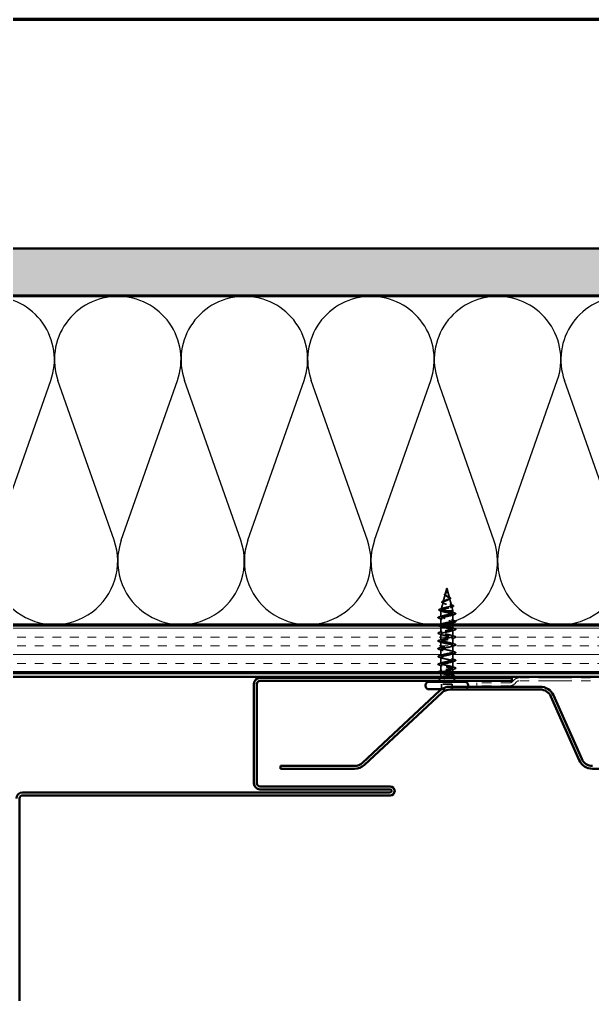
# Model space of a CAD drawing. Header units: inches. Extents: x 0.6 to 33.4, y 0.6 to 21.4.
# Drawn here: x 8.65 to 14.76, y 11 to 21.4 of the extents above; entities that cross this region are included whole.
import ezdxf

# ---------------------------------------------------------------- set-up
doc = ezdxf.new("R2010")
doc.units = ezdxf.units.IN
doc.header["$LTSCALE"] = 2
doc.header["$MEASUREMENT"] = 0
doc.linetypes.add('DASHED', pattern=[0.2067, 0.1654, -0.0413])
doc.linetypes.add('DOUBLE_DASH_CHAIN', pattern=[1.2403, 0.6614, -0.0827, 0.1654, -0.0827, 0.1654, -0.0827])
for name, color, linetype, lineweight in [('Border (ANSI)', 7, 'Continuous', 70), ('Hatch (ANSI)', 7, 'Continuous', 18), ('Hidden (ANSI)', 7, 'DASHED', 35), ('Sketch Geometry (ANSI)', 7, 'Continuous', 25), ('Visible (ANSI)', 7, 'Continuous', 50)]:
    doc.layers.add(name, color=color, linetype=linetype, lineweight=lineweight)

# ---------------------------------------------------------------- blocks, each defined once
blk = doc.blocks.new('Borders ATAS A Border')
at = {"layer": 'Border (ANSI)'}
blk.add_line((16.7, 10.7), (0.3, 10.7), dxfattribs=at)

msp = doc.modelspace()

# ---------------------------------------------------------------- hatches: boundary and pattern name
at = {"layer": 'Hatch (ANSI)', "true_color": 0x804000}
h = msp.add_hatch(dxfattribs=at)
h.set_pattern_fill('AR-SAND', color=36, scale=0.25, angle=45, style=0)
h.paths.add_polyline_path([(21.52672, 18.45713), (3.31694, 18.45713), (3.31694, 2.42486), (2.81694, 2.42486), (2.81694, 18.95713), (21.52672, 18.95713)])
h = msp.add_hatch(dxfattribs=at)
h.set_pattern_fill('INSUL', color=36, scale=0.75, style=0)
h.paths.add_polyline_path([(21.52672, 14.93713), (7.33694, 14.93713), (7.33694, 14.43713), (21.52672, 14.43713)])

# ---------------------------------------------------------------- linework, layer by layer
at = {"layer": 'Hidden (ANSI)', "ltscale": 0.062337}
msp.add_line((13.20644, 15.33513), (13.1895, 15.2718), dxfattribs=at)
at = {"layer": 'Hidden (ANSI)', "ltscale": 0.022741}
msp.add_line((13.20644, 15.33513), (13.21264, 15.31196), dxfattribs=at)
at = {"layer": 'Hidden (ANSI)', "ltscale": 0.077103}
msp.add_line((13.21318, 15.30995), (13.23412, 15.23163), dxfattribs=at)
at = {"layer": 'Hidden (ANSI)', "ltscale": 0.074634}
msp.add_line((13.18829, 15.26728), (13.16801, 15.19147), dxfattribs=at)
at = {"layer": 'Hidden (ANSI)', "ltscale": 0.072171}
msp.add_line((13.236, 15.22461), (13.25561, 15.1513), dxfattribs=at)
at = {"layer": 'Hidden (ANSI)', "ltscale": 0.004328}
msp.add_line((13.14264, 15.09662), (13.14144, 15.09213), dxfattribs=at)
at = {"layer": 'Hidden (ANSI)', "ltscale": 0.194373}
msp.add_line((13.27144, 15.09213), (13.14144, 15.09213), dxfattribs=at)
at = {"layer": 'Hidden (ANSI)', "ltscale": 0.060136}
msp.add_line((13.14144, 15.02888), (13.14144, 15.09213), dxfattribs=at)
at = {"layer": 'Hidden (ANSI)', "ltscale": 0.069707}
msp.add_line((13.16546, 15.18195), (13.14652, 15.11114), dxfattribs=at)
at = {"layer": 'Hidden (ANSI)', "ltscale": 0.028664}
for p, q in [((13.20644, 15.0836), (13.20644, 15.09113)), ((13.20644, 15.07413), (13.20644, 15.08166))]:
    msp.add_line(p, q, dxfattribs=at)
at = {"layer": 'Hidden (ANSI)', "ltscale": 0.002412}
for p, q in [((13.20644, 15.08166), (13.20644, 15.0836)), ((13.20644, 14.4611), (13.20644, 14.45916))]:
    msp.add_line(p, q, dxfattribs=at)
at = {"layer": 'Hidden (ANSI)', "ltscale": 0.046387}
msp.add_line((13.25882, 15.13929), (13.27144, 15.09213), dxfattribs=at)
at = {"layer": 'Hidden (ANSI)', "ltscale": 0.020614}
msp.add_line((13.27144, 15.07038), (13.27144, 15.09213), dxfattribs=at)
at = {"layer": 'Hidden (ANSI)', "ltscale": 0.062755}
for p, q in [((13.14144, 14.94588), (13.14144, 15.01188)), ((13.27144, 14.98738), (13.27144, 15.05338)), ((13.14144, 14.86288), (13.14144, 14.92888)), ((13.27144, 14.82138), (13.27144, 14.88738)), ((13.14144, 14.77988), (13.14144, 14.84588)), ((13.27144, 14.73838), (13.27144, 14.80438)), ((13.14144, 14.69688), (13.14144, 14.76288)), ((13.14144, 14.61388), (13.14144, 14.67988)), ((13.27144, 14.65538), (13.27144, 14.72138)), ((13.14144, 14.53088), (13.14144, 14.59688)), ((13.27144, 14.57238), (13.27144, 14.63838)), ((13.27144, 14.48938), (13.27144, 14.55538))]:
    msp.add_line(p, q, dxfattribs=at)
at = {"layer": 'Hidden (ANSI)', "ltscale": 0.022042}
msp.add_line((13.27144, 14.94713), (13.27144, 14.97038), dxfattribs=at)
at = {"layer": 'Hidden (ANSI)', "ltscale": 0.031089}
msp.add_line((13.27144, 14.90438), (13.27144, 14.93713), dxfattribs=at)
at = {"layer": 'Hidden (ANSI)', "ltscale": 0.063883}
msp.add_line((13.14144, 14.4467), (13.14144, 14.51388), dxfattribs=at)
at = {"layer": 'Hidden (ANSI)', "ltscale": 0.03347}
msp.add_line((13.27144, 14.43713), (13.27144, 14.47238), dxfattribs=at)
at = {"layer": 'Hidden (ANSI)', "ltscale": 0.032759}
for p, q in [((13.13337, 14.37713), (13.12047, 14.34513)), ((13.2795, 14.37713), (13.29241, 14.34513))]:
    msp.add_line(p, q, dxfattribs=at)
at = {"layer": 'Hidden (ANSI)', "ltscale": 0.010169}
msp.add_line((13.14144, 14.39713), (13.13741, 14.38713), dxfattribs=at)
at = {"layer": 'Hidden (ANSI)', "ltscale": 0.02847}
msp.add_line((13.14144, 14.39713), (13.14144, 14.42713), dxfattribs=at)
at = {"layer": 'Hidden (ANSI)', "ltscale": 0.16912}
msp.add_line((13.2661, 14.39713), (13.14144, 14.39713), dxfattribs=at)
at = {"layer": 'Hidden (ANSI)', "ltscale": 0.004297}
msp.add_line((13.26778, 14.39713), (13.2661, 14.39713), dxfattribs=at)
at = {"layer": 'Hidden (ANSI)', "ltscale": 0.023045}
msp.add_line((13.27144, 14.40283), (13.27144, 14.42713), dxfattribs=at)
at = {"layer": 'Hidden (ANSI)', "ltscale": 0.006265}
msp.add_line((13.27297, 14.39333), (13.27547, 14.38713), dxfattribs=at)
at = {"layer": 'Hidden (ANSI)', "ltscale": 0.339615}
msp.add_line((13.39694, 14.25513), (13.14983, 14.25513), dxfattribs=at)
at = {"layer": 'Hidden (ANSI)', "ltscale": 0.107515}
msp.add_line((13.26294, 14.31113), (13.14994, 14.31113), dxfattribs=at)
at = {"layer": 'Hidden (ANSI)', "ltscale": 0.053232}
for p, q in [((13.14994, 14.25513), (13.14994, 14.31113)), ((13.26294, 14.25513), (13.26294, 14.31113))]:
    msp.add_line(p, q, dxfattribs=at)
at = {"layer": 'Hidden (ANSI)', "ltscale": 0.046592}
msp.add_arc((13.39694, 14.29213), 0.037, 270, 345.921961, dxfattribs=at)
at = {"layer": 'Hidden (ANSI)', "ltscale": 0.089656}
msp.add_open_spline([(13.21393, 15.30567), (13.21414, 15.30286), (13.21371, 15.30024), (13.21153, 15.29501), (13.20985, 15.29256), (13.2057, 15.28768), (13.20332, 15.28536), (13.19846, 15.28073), (13.1961, 15.27851), (13.19198, 15.27406), (13.19032, 15.27192), (13.18817, 15.26761), (13.18774, 15.26552), (13.18831, 15.26133), (13.18934, 15.25928), (13.19264, 15.25532), (13.19481, 15.25345), (13.2001, 15.24967), (13.20319, 15.2478), (13.20644, 15.24595)], degree=3, knots=[0, 0, 0, 0, 0.025421183, 0.025421183, 0.050615974, 0.050615974, 0.075996106, 0.075996106, 0.101844516, 0.101844516, 0.128355733, 0.128355733, 0.155666877, 0.155666877, 0.183877438, 0.183877438, 0.210970708, 0.210970708, 0.239381172, 0.239381172, 0.239381172, 0.239381172], dxfattribs=at)
at = {"layer": 'Hidden (ANSI)', "ltscale": 0.083957}
msp.add_open_spline([(13.20644, 15.25172), (13.20326, 15.25354), (13.20025, 15.25538), (13.19512, 15.25914), (13.19305, 15.26101), (13.19015, 15.26482), (13.18934, 15.26672), (13.18905, 15.2706), (13.18953, 15.27253), (13.19164, 15.2765), (13.1932, 15.27847), (13.19698, 15.28254), (13.19912, 15.28457), (13.20348, 15.28877), (13.20561, 15.29087), (13.20934, 15.29525), (13.21086, 15.29743), (13.21251, 15.30109), (13.21293, 15.30244), (13.21341, 15.30519), (13.21346, 15.30655), (13.21335, 15.30795)], degree=3, knots=[0, 0, 0, 0, 0.028185473, 0.028185473, 0.055356157, 0.055356157, 0.081555777, 0.081555777, 0.106840155, 0.106840155, 0.13128192, 0.13128192, 0.154977596, 0.154977596, 0.17805851, 0.17805851, 0.200707728, 0.200707728, 0.213894931, 0.213894931, 0.226602035, 0.226602035, 0.226602035, 0.226602035], dxfattribs=at)
at = {"layer": 'Hidden (ANSI)', "ltscale": 0.004115}
msp.add_open_spline([(13.20101, 15.28662), (13.20181, 15.28724), (13.20254, 15.28787), (13.20319, 15.28851)], degree=3, dxfattribs=at)
at = {"layer": 'Hidden (ANSI)', "ltscale": 0.001758}
msp.add_open_spline([(13.20954, 15.29225), (13.20929, 15.29196), (13.20904, 15.29168), (13.20882, 15.29139)], degree=3, dxfattribs=at)
at = {"layer": 'Hidden (ANSI)', "ltscale": 0.018237}
msp.add_open_spline([(13.21496, 15.30689), (13.21527, 15.30495), (13.21519, 15.30301), (13.21426, 15.29933), (13.21343, 15.29753), (13.21152, 15.2946), (13.21058, 15.29341), (13.20954, 15.29225)], degree=3, knots=[0, 0, 0, 0, 0.0184305653, 0.0184305653, 0.0360711509, 0.0360711509, 0.0487351399, 0.0487351399, 0.0487351399, 0.0487351399], dxfattribs=at)
at = {"layer": 'Hidden (ANSI)', "ltscale": 0.014821}
msp.add_open_spline([(13.21155, 15.31533), (13.21095, 15.31697), (13.2104, 15.31826), (13.21011, 15.31891), (13.21005, 15.31902), (13.21, 15.31912), (13.20999, 15.31915), (13.20997, 15.31918), (13.20996, 15.31919), (13.20996, 15.31919), (13.20995, 15.31919), (13.20995, 15.3192), (13.20995, 15.3192), (13.20995, 15.3192), (13.20995, 15.3192), (13.20995, 15.31919), (13.20995, 15.31919), (13.20995, 15.31919), (13.20995, 15.31919), (13.20995, 15.31918), (13.20995, 15.31918), (13.20995, 15.31916), (13.20995, 15.31914), (13.20999, 15.319), (13.21006, 15.31879), (13.2102, 15.31839), (13.21035, 15.31799), (13.21074, 15.31694), (13.21097, 15.31635), (13.21207, 15.31347), (13.2129, 15.31122), (13.21343, 15.30894)], degree=3, knots=[0, 0, 0, 0, 0.01397013, 0.01397013, 0.01635801, 0.01635801, 0.017126363, 0.017126363, 0.017599783, 0.017599783, 0.017735976, 0.017735976, 0.017818094, 0.017818094, 0.017885842, 0.017885842, 0.017958913, 0.017958913, 0.018076284, 0.018076284, 0.018337029, 0.018337029, 0.01916095, 0.01916095, 0.024399217, 0.024399217, 0.044993161, 0.044993161, 0.072130977, 0.072130977, 0.177383901, 0.177383901, 0.177383901, 0.177383901], dxfattribs=at)
at = {"layer": 'Hidden (ANSI)', "ltscale": 0.013567}
msp.add_open_spline([(13.21003, 15.31906), (13.21102, 15.31709), (13.21205, 15.31515), (13.21373, 15.31144), (13.2144, 15.30964), (13.21485, 15.30756), (13.21491, 15.30723), (13.21496, 15.30689)], degree=3, knots=[0, 0, 0, 0, 0.016775095, 0.016775095, 0.0331690041, 0.0331690041, 0.0363209396, 0.0363209396, 0.0363209396, 0.0363209396], dxfattribs=at)
at = {"layer": 'Hidden (ANSI)', "ltscale": 0.007962}
msp.add_open_spline([(13.21335, 15.30795), (13.21328, 15.30895), (13.21311, 15.30996), (13.21255, 15.31242), (13.21209, 15.31385), (13.21155, 15.31533)], degree=3, knots=[0, 0, 0, 0, 0.0090464189, 0.0090464189, 0.0215743147, 0.0215743147, 0.0215743147, 0.0215743147], dxfattribs=at)
at = {"layer": 'Hidden (ANSI)', "ltscale": 0.003543}
msp.add_open_spline([(13.21343, 15.30894), (13.21355, 15.30841), (13.21365, 15.30789), (13.21382, 15.3068), (13.21389, 15.30623), (13.21393, 15.30567)], degree=3, knots=[0, 0, 0, 0, 0.00465779742, 0.00465779742, 0.00972162048, 0.00972162048, 0.00972162048, 0.00972162048], dxfattribs=at)
at = {"layer": 'Hidden (ANSI)', "ltscale": 0.504207}
msp.add_open_spline([(13.20644, 15.24595), (13.21, 15.24392), (13.21367, 15.24196), (13.22081, 15.23802), (13.22417, 15.23609), (13.22998, 15.23219), (13.23232, 15.23028), (13.23554, 15.22641), (13.23632, 15.22452), (13.2361, 15.22068), (13.23504, 15.2188), (13.23114, 15.21499), (13.2283, 15.21312), (13.22117, 15.20933), (13.21693, 15.20747), (13.20764, 15.2037), (13.20268, 15.20185), (13.19276, 15.1981), (13.18792, 15.19626), (13.1791, 15.19252), (13.17525, 15.19068), (13.16917, 15.18697), (13.16706, 15.18513), (13.16497, 15.18143), (13.16508, 15.1796), (13.16759, 15.17591), (13.17004, 15.17408), (13.17703, 15.1704), (13.18154, 15.16858), (13.19206, 15.16491), (13.198, 15.16309), (13.21049, 15.15943), (13.21692, 15.15762), (13.22938, 15.15396), (13.23525, 15.15215), (13.24559, 15.1485), (13.2499, 15.1467), (13.25627, 15.14305), (13.25821, 15.14125), (13.25936, 15.13761), (13.25848, 15.13581), (13.25393, 15.13218), (13.25024, 15.13038), (13.24046, 15.12675), (13.23442, 15.12496), (13.22075, 15.12133), (13.21324, 15.11954), (13.19772, 15.11592), (13.18988, 15.11413), (13.17496, 15.11052), (13.16806, 15.10873), (13.15618, 15.10511), (13.15137, 15.10333), (13.14502, 15.09995), (13.14324, 15.09839), (13.14216, 15.09525), (13.14293, 15.09369), (13.14496, 15.09213)], degree=3, knots=[0, 0, 0, 0, 0.03153077, 0.03153077, 0.0641805, 0.0641805, 0.0979786, 0.0979786, 0.13294907, 0.13294907, 0.16911177, 0.16911177, 0.20648327, 0.20648327, 0.24507753, 0.24507753, 0.28490644, 0.28490644, 0.32598016, 0.32598016, 0.36830746, 0.36830746, 0.41189593, 0.41189593, 0.4567522, 0.4567522, 0.50288206, 0.50288206, 0.55029062, 0.55029062, 0.59898237, 0.59898237, 0.6489613, 0.6489613, 0.70023095, 0.70023095, 0.75279447, 0.75279447, 0.80665469, 0.80665469, 0.86181413, 0.86181413, 0.91827504, 0.91827504, 0.97603946, 0.97603946, 1.03510922, 1.03510922, 1.09548596, 1.09548596, 1.15717118, 1.15717118, 1.22016621, 1.22016621, 1.27615211, 1.27615211, 1.33318434, 1.33318434, 1.33318434, 1.33318434], dxfattribs=at)
at = {"layer": 'Hidden (ANSI)', "ltscale": 0.544082}
msp.add_open_spline([(13.20098, 15.09213), (13.19253, 15.09381), (13.1844, 15.09548), (13.16987, 15.09887), (13.16358, 15.10054), (13.15371, 15.10393), (13.15016, 15.10561), (13.14628, 15.109), (13.14591, 15.11068), (13.14835, 15.11407), (13.15108, 15.11575), (13.15923, 15.11915), (13.1645, 15.12083), (13.17684, 15.12423), (13.18374, 15.12591), (13.19818, 15.12931), (13.20557, 15.131), (13.21979, 15.1344), (13.22649, 15.13609), (13.23829, 15.1395), (13.2433, 15.14118), (13.25095, 15.1446), (13.25357, 15.14629), (13.25609, 15.14971), (13.25602, 15.1514), (13.25326, 15.15482), (13.25065, 15.15652), (13.24331, 15.15994), (13.2387, 15.16164), (13.22816, 15.16508), (13.22238, 15.16678), (13.21048, 15.17022), (13.20451, 15.17192), (13.19321, 15.17537), (13.188, 15.17707), (13.17906, 15.18053), (13.1754, 15.18224), (13.17013, 15.1857), (13.16852, 15.18741), (13.16754, 15.19088), (13.16812, 15.1926), (13.17133, 15.19608), (13.17387, 15.19781), (13.18049, 15.2013), (13.18446, 15.20303), (13.19319, 15.20653), (13.19783, 15.20827), (13.20708, 15.21179), (13.21159, 15.21353), (13.21979, 15.21706), (13.22341, 15.21881), (13.22925, 15.22236), (13.23144, 15.22412), (13.2341, 15.22769), (13.23459, 15.22946), (13.23384, 15.23305), (13.23267, 15.23483), (13.22891, 15.23845), (13.22642, 15.24024), (13.22091, 15.24367), (13.21808, 15.24527), (13.21225, 15.24848), (13.2093, 15.25007), (13.20644, 15.25172)], degree=3, knots=[0, 0, 0, 0, 0.0662455, 0.0662455, 0.13122657, 0.13122657, 0.19494394, 0.19494394, 0.25739843, 0.25739843, 0.31859094, 0.31859094, 0.37852246, 0.37852246, 0.43719409, 0.43719409, 0.49460706, 0.49460706, 0.55076272, 0.55076272, 0.60566256, 0.60566256, 0.65930824, 0.65930824, 0.71170162, 0.71170162, 0.76284473, 0.76284473, 0.81273987, 0.81273987, 0.86138959, 0.86138959, 0.90879673, 0.90879673, 0.95496449, 0.95496449, 0.99989646, 0.99989646, 1.04359669, 1.04359669, 1.08606975, 1.08606975, 1.12732083, 1.12732083, 1.16735583, 1.16735583, 1.2061815, 1.2061815, 1.24380561, 1.24380561, 1.2802371, 1.2802371, 1.3154864, 1.3154864, 1.34956567, 1.34956567, 1.38248924, 1.38248924, 1.41427414, 1.41427414, 1.44125434, 1.44125434, 1.46715819, 1.46715819, 1.46715819, 1.46715819], dxfattribs=at)
at = {"layer": 'Hidden (ANSI)', "ltscale": 0.081692}
msp.add_open_spline([(13.16451, 15.17526), (13.16032, 15.17676), (13.15695, 15.1783), (13.15237, 15.18151), (13.15096, 15.18334), (13.1511, 15.18709), (13.15228, 15.18871), (13.15611, 15.19166), (13.15883, 15.1931), (13.16427, 15.1954), (13.16653, 15.19626), (13.169, 15.19712)], degree=3, knots=[0, 0, 0, 0, 0.051358429, 0.051358429, 0.102235483, 0.102235483, 0.147124215, 0.147124215, 0.191290171, 0.191290171, 0.217251355, 0.217251355, 0.217251355, 0.217251355], dxfattribs=at)
at = {"layer": 'Hidden (ANSI)', "ltscale": 0.017258}
msp.add_open_spline([(13.169, 15.19712), (13.17454, 15.19905), (13.17997, 15.20107), (13.18503, 15.20322)], degree=3, dxfattribs=at)
at = {"layer": 'Hidden (ANSI)', "ltscale": 0.060472}
msp.add_open_spline([(13.19384, 15.25379), (13.19106, 15.25539), (13.18862, 15.25706), (13.18496, 15.26047), (13.18363, 15.26227), (13.18244, 15.26587), (13.18247, 15.26768), (13.18363, 15.27103), (13.18466, 15.27263), (13.18752, 15.27592), (13.18943, 15.27765), (13.19364, 15.28106), (13.19597, 15.2828), (13.19922, 15.28525), (13.20012, 15.28593), (13.20101, 15.28662)], degree=3, knots=[0, 0, 0, 0, 0.02871406, 0.02871406, 0.056612094, 0.056612094, 0.082355033, 0.082355033, 0.105556044, 0.105556044, 0.129550699, 0.129550699, 0.152243908, 0.152243908, 0.160831111, 0.160831111, 0.160831111, 0.160831111], dxfattribs=at)
at = {"layer": 'Hidden (ANSI)', "ltscale": 0.006235}
msp.add_open_spline([(13.19811, 15.2511), (13.1968, 15.25201), (13.19536, 15.25291), (13.19384, 15.25379)], degree=3, dxfattribs=at)
at = {"layer": 'Hidden (ANSI)', "ltscale": 0.010901}
msp.add_open_spline([(13.21745, 15.24561), (13.22015, 15.2441), (13.22316, 15.24265), (13.22631, 15.24128)], degree=3, dxfattribs=at)
at = {"layer": 'Hidden (ANSI)', "ltscale": 0.010974}
msp.add_open_spline([(13.23266, 15.21479), (13.22943, 15.21342), (13.22631, 15.212), (13.2234, 15.21053)], degree=3, dxfattribs=at)
at = {"layer": 'Hidden (ANSI)', "ltscale": 0.073601}
msp.add_open_spline([(13.22631, 15.24128), (13.22978, 15.23976), (13.23298, 15.23826), (13.23839, 15.23533), (13.24067, 15.23387), (13.24416, 15.23087), (13.24537, 15.22929), (13.24627, 15.22594), (13.24586, 15.22417), (13.24374, 15.22119), (13.24217, 15.21986), (13.23812, 15.21729), (13.23557, 15.21603), (13.23266, 15.21479)], degree=3, knots=[0, 0, 0, 0, 0.031750023, 0.031750023, 0.063752912, 0.063752912, 0.097885312, 0.097885312, 0.132423292, 0.132423292, 0.163891485, 0.163891485, 0.195824753, 0.195824753, 0.195824753, 0.195824753], dxfattribs=at)
at = {"layer": 'Hidden (ANSI)', "ltscale": 0.089652}
msp.add_open_spline([(13.1311, 15.09496), (13.12622, 15.09645), (13.12275, 15.09793), (13.11988, 15.10049), (13.11926, 15.10151), (13.11926, 15.10442), (13.12075, 15.10585), (13.12541, 15.10846), (13.1288, 15.10974), (13.13314, 15.11101)], degree=3, knots=[0, 0, 0, 0, 0.076517848, 0.076517848, 0.114708734, 0.114708734, 0.176613314, 0.176613314, 0.238582221, 0.238582221, 0.238582221, 0.238582221], dxfattribs=at)
at = {"layer": 'Hidden (ANSI)', "ltscale": 0.02659}
msp.add_open_spline([(13.15733, 15.08656), (13.14875, 15.08949), (13.13995, 15.09227), (13.1311, 15.09496)], degree=3, dxfattribs=at)
at = {"layer": 'Hidden (ANSI)', "ltscale": 0.028509}
msp.add_open_spline([(13.13314, 15.11101), (13.1427, 15.11382), (13.15222, 15.11672), (13.16151, 15.11979)], degree=3, dxfattribs=at)
at = {"layer": 'Hidden (ANSI)', "ltscale": 1.076982}
msp.add_open_spline([(13.20644, 14.46863), (13.2332, 14.47407), (13.259, 14.47951), (13.26781, 14.48495), (13.27663, 14.49039), (13.26782, 14.49583), (13.24686, 14.50127), (13.22589, 14.50671), (13.19429, 14.51215), (13.17168, 14.51759), (13.14906, 14.52302), (13.13706, 14.52846), (13.14313, 14.5339), (13.1492, 14.53934), (13.1729, 14.54478), (13.19951, 14.55022), (13.22612, 14.55566), (13.25373, 14.5611), (13.26518, 14.56654), (13.27664, 14.57198), (13.27112, 14.57742), (13.25205, 14.58286), (13.23298, 14.5883), (13.20174, 14.59374), (13.17773, 14.59917), (13.15372, 14.60461), (13.13867, 14.61005), (13.14192, 14.61549), (13.14518, 14.62093), (13.1665, 14.62637), (13.19266, 14.63181), (13.21882, 14.63725), (13.24791, 14.64269), (13.26188, 14.64813), (13.27585, 14.65357), (13.27369, 14.65901), (13.25673, 14.66445), (13.23977, 14.66989), (13.20925, 14.67532), (13.18411, 14.68076), (13.15898, 14.6862), (13.14104, 14.69164), (13.14145, 14.69708), (13.14185, 14.70252), (13.16056, 14.70796), (13.18597, 14.7134), (13.21137, 14.71884), (13.24163, 14.72428), (13.25795, 14.72972), (13.27427, 14.73516), (13.27548, 14.7406), (13.26083, 14.74604), (13.24618, 14.75147), (13.21672, 14.75691), (13.19075, 14.76235), (13.16477, 14.76779), (13.14416, 14.77323), (13.14171, 14.77867), (13.13926, 14.78411), (13.15515, 14.78955), (13.17951, 14.79499), (13.20387, 14.80043), (13.23494, 14.80587), (13.25343, 14.81131), (13.27192, 14.81675), (13.2765, 14.82218), (13.26431, 14.82762), (13.25213, 14.83306), (13.22407, 14.8385), (13.19756, 14.84394), (13.17105, 14.84938), (13.14799, 14.85482), (13.14271, 14.86026), (13.13744, 14.8657), (13.15032, 14.87114), (13.17335, 14.87658), (13.19639, 14.88202), (13.22793, 14.88746), (13.24838, 14.8929), (13.26882, 14.89833), (13.27671, 14.90377), (13.26714, 14.90921), (13.25757, 14.91465), (13.23123, 14.92009), (13.20447, 14.92553), (13.17772, 14.93097), (13.15249, 14.93641), (13.14444, 14.94185), (13.1364, 14.94729), (13.14612, 14.95273), (13.16758, 14.95817), (13.18903, 14.96361), (13.22067, 14.96905), (13.24284, 14.97448), (13.26502, 14.97992), (13.27612, 14.98536), (13.26927, 14.9908), (13.26242, 14.99624), (13.2381, 15.00168), (13.21141, 15.00712), (13.18472, 15.01256), (13.1576, 15.018), (13.14688, 15.02344), (13.13616, 15.02888), (13.14262, 15.03432), (13.16225, 15.03976), (13.18187, 15.0452), (13.21325, 15.05063), (13.2369, 15.05607), (13.26054, 15.06151), (13.27474, 15.06695), (13.27069, 15.07239), (13.26663, 15.07783), (13.24461, 15.08327), (13.21829, 15.08871), (13.21438, 15.08952), (13.21041, 15.09032), (13.20644, 15.09113)], degree=3, knots=[0, 0, 0, 0, 1.23527695, 1.23527695, 1.23527695, 2.47055389, 2.47055389, 2.47055389, 3.70583084, 3.70583084, 3.70583084, 4.94110778, 4.94110778, 4.94110778, 6.17638473, 6.17638473, 6.17638473, 7.41166167, 7.41166167, 7.41166167, 8.64693862, 8.64693862, 8.64693862, 9.88221556, 9.88221556, 9.88221556, 11.11749251, 11.11749251, 11.11749251, 12.35276945, 12.35276945, 12.35276945, 13.5880464, 13.5880464, 13.5880464, 14.82332334, 14.82332334, 14.82332334, 16.05860029, 16.05860029, 16.05860029, 17.29387723, 17.29387723, 17.29387723, 18.52915418, 18.52915418, 18.52915418, 19.76443112, 19.76443112, 19.76443112, 20.99970807, 20.99970807, 20.99970807, 22.23498501, 22.23498501, 22.23498501, 23.47026196, 23.47026196, 23.47026196, 24.7055389, 24.7055389, 24.7055389, 25.94081585, 25.94081585, 25.94081585, 27.17609279, 27.17609279, 27.17609279, 28.41136974, 28.41136974, 28.41136974, 29.64664668, 29.64664668, 29.64664668, 30.88192363, 30.88192363, 30.88192363, 32.11720057, 32.11720057, 32.11720057, 33.35247752, 33.35247752, 33.35247752, 34.58775446, 34.58775446, 34.58775446, 35.82303141, 35.82303141, 35.82303141, 37.05830835, 37.05830835, 37.05830835, 38.2935853, 38.2935853, 38.2935853, 39.52886224, 39.52886224, 39.52886224, 40.76413919, 40.76413919, 40.76413919, 41.99941613, 41.99941613, 41.99941613, 43.23469308, 43.23469308, 43.23469308, 44.46997002, 44.46997002, 44.46997002, 45.70524697, 45.70524697, 45.70524697, 46.94052391, 46.94052391, 46.94052391, 47.1238898, 47.1238898, 47.1238898, 47.1238898], dxfattribs=at)
at = {"layer": 'Hidden (ANSI)', "ltscale": 0.078553}
msp.add_open_spline([(13.14496, 15.09213), (13.14778, 15.09019), (13.15221, 15.08828), (13.16377, 15.0844), (13.17079, 15.08249), (13.18297, 15.07948), (13.18751, 15.07841), (13.19687, 15.07627), (13.20164, 15.0752), (13.20644, 15.07413)], degree=3, knots=[0, 0, 0, 0, 0.067722363, 0.067722363, 0.135444727, 0.135444727, 0.172870871, 0.172870871, 0.210297016, 0.210297016, 0.210297016, 0.210297016], dxfattribs=at)
at = {"layer": 'Hidden (ANSI)', "ltscale": 0.01577}
msp.add_open_spline([(13.1791, 15.16966), (13.17443, 15.17161), (13.16952, 15.17347), (13.16451, 15.17526)], degree=3, dxfattribs=at)
at = {"layer": 'Hidden (ANSI)', "ltscale": 0.005187}
msp.add_open_spline([(13.20644, 15.09113), (13.20462, 15.09147), (13.2028, 15.0918), (13.20098, 15.09213)], degree=3, dxfattribs=at)
at = {"layer": 'Hidden (ANSI)', "ltscale": 0.023076}
msp.add_open_spline([(13.23941, 15.16131), (13.24669, 15.15867), (13.25427, 15.15619), (13.26191, 15.1538)], degree=3, dxfattribs=at)
at = {"layer": 'Hidden (ANSI)', "ltscale": 0.020481}
msp.add_open_spline([(13.26494, 15.13529), (13.25822, 15.13311), (13.25157, 15.13085), (13.24514, 15.12849)], degree=3, dxfattribs=at)
at = {"layer": 'Hidden (ANSI)', "ltscale": 0.086584}
msp.add_open_spline([(13.26191, 15.1538), (13.26664, 15.15232), (13.27044, 15.15085), (13.27576, 15.14786), (13.27747, 15.14629), (13.27792, 15.14247), (13.27656, 15.14077), (13.27217, 15.13793), (13.26899, 15.1366), (13.26494, 15.13529)], degree=3, knots=[0, 0, 0, 0, 0.058159342, 0.058159342, 0.11692964, 0.11692964, 0.174083801, 0.174083801, 0.23024531, 0.23024531, 0.23024531, 0.23024531], dxfattribs=at)
at = {"layer": 'Hidden (ANSI)', "ltscale": 0.090851}
for points in [[(13.12366, 15.01283), (13.11859, 15.01431), (13.11503, 15.01577), (13.11208, 15.01829), (13.11142, 15.0193), (13.11147, 15.02226), (13.11309, 15.02365), (13.11757, 15.02595), (13.12028, 15.02695), (13.12366, 15.02793)], [(13.28922, 15.06943), (13.29429, 15.06795), (13.29785, 15.06649), (13.3008, 15.06397), (13.30145, 15.06296), (13.30141, 15.06), (13.29979, 15.05861), (13.29531, 15.05631), (13.29259, 15.05532), (13.28922, 15.05433)], [(13.28922, 14.98643), (13.29429, 14.98495), (13.29785, 14.98349), (13.3008, 14.98097), (13.30145, 14.97996), (13.30141, 14.977), (13.29979, 14.97561), (13.29531, 14.97331), (13.29259, 14.97232), (13.28922, 14.97133)], [(13.28922, 14.90343), (13.29429, 14.90195), (13.29785, 14.90049), (13.3008, 14.89797), (13.30145, 14.89696), (13.30141, 14.894), (13.29979, 14.89261), (13.29531, 14.89031), (13.29259, 14.88932), (13.28922, 14.88833)], [(13.12366, 14.84683), (13.11859, 14.84831), (13.11503, 14.84977), (13.11208, 14.85229), (13.11142, 14.8533), (13.11147, 14.85626), (13.11309, 14.85765), (13.11757, 14.85995), (13.12028, 14.86095), (13.12366, 14.86193)], [(13.12366, 14.76383), (13.11859, 14.76531), (13.11503, 14.76677), (13.11208, 14.76929), (13.11142, 14.7703), (13.11147, 14.77326), (13.11309, 14.77465), (13.11757, 14.77695), (13.12028, 14.77795), (13.12366, 14.77893)], [(13.28922, 14.82043), (13.29429, 14.81895), (13.29785, 14.81749), (13.3008, 14.81497), (13.30145, 14.81396), (13.30141, 14.811), (13.29979, 14.80961), (13.29531, 14.80731), (13.29259, 14.80632), (13.28922, 14.80533)], [(13.12366, 14.68083), (13.11859, 14.68231), (13.11503, 14.68377), (13.11208, 14.68629), (13.11142, 14.6873), (13.11147, 14.69026), (13.11309, 14.69165), (13.11757, 14.69395), (13.12028, 14.69495), (13.12366, 14.69593)], [(13.28922, 14.73743), (13.29429, 14.73595), (13.29785, 14.73449), (13.3008, 14.73197), (13.30145, 14.73096), (13.30141, 14.728), (13.29979, 14.72661), (13.29531, 14.72431), (13.29259, 14.72332), (13.28922, 14.72233)], [(13.12366, 14.59783), (13.11859, 14.59931), (13.11503, 14.60077), (13.11208, 14.60329), (13.11142, 14.6043), (13.11147, 14.60726), (13.11309, 14.60865), (13.11757, 14.61095), (13.12028, 14.61195), (13.12366, 14.61293)], [(13.28922, 14.65443), (13.29429, 14.65295), (13.29785, 14.65149), (13.3008, 14.64897), (13.30145, 14.64796), (13.30141, 14.645), (13.29979, 14.64361), (13.29531, 14.64131), (13.29259, 14.64032), (13.28922, 14.63933)], [(13.28922, 14.57143), (13.29429, 14.56995), (13.29785, 14.56849), (13.3008, 14.56597), (13.30145, 14.56496), (13.30141, 14.562), (13.29979, 14.56061), (13.29531, 14.55831), (13.29259, 14.55732), (13.28922, 14.55633)], [(13.12366, 14.51483), (13.11859, 14.51631), (13.11503, 14.51777), (13.11208, 14.52029), (13.11142, 14.5213), (13.11147, 14.52426), (13.11309, 14.52565), (13.11757, 14.52795), (13.12028, 14.52895), (13.12366, 14.52993)], [(13.28922, 14.48843), (13.29429, 14.48695), (13.29785, 14.48549), (13.3008, 14.48297), (13.30145, 14.48196), (13.30141, 14.479), (13.29979, 14.47761), (13.29531, 14.47531), (13.29259, 14.47432), (13.28922, 14.47333)]]:
    msp.add_open_spline(points, degree=3, knots=[0, 0, 0, 0, 0.080682059, 0.080682059, 0.121378038, 0.121378038, 0.188114428, 0.188114428, 0.241849708, 0.241849708, 0.241849708, 0.241849708], dxfattribs=at)
at = {"layer": 'Hidden (ANSI)', "ltscale": 0.031888}
for points in [[(13.12366, 15.02793), (13.13435, 15.03107), (13.14501, 15.03429), (13.15542, 15.03771)], [(13.15542, 15.00306), (13.14501, 15.00647), (13.13435, 15.0097), (13.12366, 15.01283)], [(13.25746, 15.07921), (13.26787, 15.07579), (13.27853, 15.07257), (13.28922, 15.06943)], [(13.28922, 15.05433), (13.27853, 15.0512), (13.26787, 15.04797), (13.25746, 15.04456)], [(13.25746, 14.99621), (13.26787, 14.99279), (13.27853, 14.98957), (13.28922, 14.98643)], [(13.15542, 14.92006), (13.14501, 14.92347), (13.13435, 14.9267), (13.12366, 14.92983)], [(13.28922, 14.97133), (13.27853, 14.9682), (13.26787, 14.96497), (13.25746, 14.96156)], [(13.25746, 14.91321), (13.26787, 14.90979), (13.27853, 14.90657), (13.28922, 14.90343)], [(13.28922, 14.88833), (13.27853, 14.8852), (13.26787, 14.88197), (13.25746, 14.87856)], [(13.12366, 14.86193), (13.13435, 14.86507), (13.14501, 14.86829), (13.15542, 14.87171)], [(13.15542, 14.83706), (13.14501, 14.84047), (13.13435, 14.8437), (13.12366, 14.84683)], [(13.12366, 14.77893), (13.13435, 14.78207), (13.14501, 14.78529), (13.15542, 14.78871)], [(13.25746, 14.83021), (13.26787, 14.82679), (13.27853, 14.82357), (13.28922, 14.82043)], [(13.28922, 14.80533), (13.27853, 14.8022), (13.26787, 14.79897), (13.25746, 14.79556)], [(13.15542, 14.75406), (13.14501, 14.75747), (13.13435, 14.7607), (13.12366, 14.76383)], [(13.12366, 14.69593), (13.13435, 14.69907), (13.14501, 14.70229), (13.15542, 14.70571)], [(13.15542, 14.67106), (13.14501, 14.67447), (13.13435, 14.6777), (13.12366, 14.68083)], [(13.25746, 14.74721), (13.26787, 14.74379), (13.27853, 14.74057), (13.28922, 14.73743)], [(13.28922, 14.72233), (13.27853, 14.7192), (13.26787, 14.71597), (13.25746, 14.71256)], [(13.25746, 14.66421), (13.26787, 14.66079), (13.27853, 14.65757), (13.28922, 14.65443)], [(13.12366, 14.61293), (13.13435, 14.61607), (13.14501, 14.61929), (13.15542, 14.62271)], [(13.15542, 14.58806), (13.14501, 14.59147), (13.13435, 14.5947), (13.12366, 14.59783)], [(13.28922, 14.63933), (13.27853, 14.6362), (13.26787, 14.63297), (13.25746, 14.62956)], [(13.25746, 14.58121), (13.26787, 14.57779), (13.27853, 14.57457), (13.28922, 14.57143)], [(13.12366, 14.52993), (13.13435, 14.53307), (13.14501, 14.53629), (13.15542, 14.53971)], [(13.15542, 14.50506), (13.14501, 14.50847), (13.13435, 14.5117), (13.12366, 14.51483)], [(13.28922, 14.55633), (13.27853, 14.5532), (13.26787, 14.54997), (13.25746, 14.54656)], [(13.25746, 14.49821), (13.26787, 14.49479), (13.27853, 14.49157), (13.28922, 14.48843)], [(13.28922, 14.47333), (13.27853, 14.4702), (13.26787, 14.46697), (13.25746, 14.46356)]]:
    msp.add_open_spline(points, degree=3, dxfattribs=at)
at = {"layer": 'Hidden (ANSI)', "ltscale": 0.605436}
msp.add_open_spline([(13.20644, 15.07413), (13.2332, 15.06869), (13.259, 15.06325), (13.26781, 15.05781), (13.27663, 15.05237), (13.26782, 15.04694), (13.24686, 15.0415), (13.22589, 15.03606), (13.19429, 15.03062), (13.17168, 15.02518), (13.14906, 15.01974), (13.13706, 15.0143), (13.14313, 15.00886), (13.1492, 15.00342), (13.1729, 14.99798), (13.19951, 14.99254), (13.22612, 14.9871), (13.25373, 14.98166), (13.26518, 14.97622), (13.27664, 14.97079), (13.27112, 14.96535), (13.25205, 14.95991), (13.23712, 14.95565), (13.21473, 14.95139), (13.19419, 14.94713)], degree=3, knots=[-47.1238898, -47.1238898, -47.1238898, -47.1238898, -45.88861286, -45.88861286, -45.88861286, -44.65333591, -44.65333591, -44.65333591, -43.41805897, -43.41805897, -43.41805897, -42.18278202, -42.18278202, -42.18278202, -40.94750508, -40.94750508, -40.94750508, -39.71222813, -39.71222813, -39.71222813, -38.47695119, -38.47695119, -38.47695119, -37.50985927, -37.50985927, -37.50985927, -37.50985927], dxfattribs=at)
at = {"layer": 'Hidden (ANSI)', "ltscale": 0.044226}
msp.add_open_spline([(13.12366, 14.92983), (13.11859, 14.93131), (13.11503, 14.93277), (13.11216, 14.93522), (13.11154, 14.93613), (13.11145, 14.93713)], degree=3, knots=[0, 0, 0, 0, 0.080682059, 0.080682059, 0.117830647, 0.117830647, 0.117830647, 0.117830647], dxfattribs=at)
at = {"layer": 'Hidden (ANSI)', "ltscale": 0.024467}
msp.add_open_spline([(13.13109, 14.94713), (13.13928, 14.94957), (13.14742, 14.95209), (13.15542, 14.95471)], degree=3, dxfattribs=at)
at = {"layer": 'Hidden (ANSI)', "ltscale": 1.175953}
msp.add_open_spline([(13.15401, 14.93713), (13.14467, 14.93385), (13.13995, 14.93056), (13.14192, 14.92727), (13.14518, 14.92183), (13.1665, 14.91639), (13.19266, 14.91095), (13.21882, 14.90551), (13.24791, 14.90007), (13.26188, 14.89464), (13.27585, 14.8892), (13.27369, 14.88376), (13.25673, 14.87832), (13.23977, 14.87288), (13.20925, 14.86744), (13.18411, 14.862), (13.15898, 14.85656), (13.14104, 14.85112), (13.14145, 14.84568), (13.14185, 14.84024), (13.16056, 14.8348), (13.18597, 14.82936), (13.21137, 14.82393), (13.24163, 14.81849), (13.25795, 14.81305), (13.27427, 14.80761), (13.27548, 14.80217), (13.26083, 14.79673), (13.24618, 14.79129), (13.21672, 14.78585), (13.19075, 14.78041), (13.16477, 14.77497), (13.14416, 14.76953), (13.14171, 14.76409), (13.13926, 14.75865), (13.15515, 14.75321), (13.17951, 14.74778), (13.20387, 14.74234), (13.23494, 14.7369), (13.25343, 14.73146), (13.27192, 14.72602), (13.2765, 14.72058), (13.26431, 14.71514), (13.25213, 14.7097), (13.22407, 14.70426), (13.19756, 14.69882), (13.17105, 14.69338), (13.14799, 14.68794), (13.14271, 14.6825), (13.13744, 14.67706), (13.15032, 14.67163), (13.17335, 14.66619), (13.19639, 14.66075), (13.22793, 14.65531), (13.24838, 14.64987), (13.26882, 14.64443), (13.27671, 14.63899), (13.26714, 14.63355), (13.25757, 14.62811), (13.23123, 14.62267), (13.20447, 14.61723), (13.17772, 14.61179), (13.15249, 14.60635), (13.14444, 14.60091), (13.1364, 14.59548), (13.14612, 14.59004), (13.16758, 14.5846), (13.18903, 14.57916), (13.22067, 14.57372), (13.24284, 14.56828), (13.26502, 14.56284), (13.27612, 14.5574), (13.26927, 14.55196), (13.26242, 14.54652), (13.2381, 14.54108), (13.21141, 14.53564), (13.18472, 14.5302), (13.1576, 14.52476), (13.14688, 14.51933), (13.13616, 14.51389), (13.14262, 14.50845), (13.16225, 14.50301), (13.18187, 14.49757), (13.21325, 14.49213), (13.2369, 14.48669), (13.26054, 14.48125), (13.27474, 14.47581), (13.27069, 14.47037), (13.26663, 14.46493), (13.24461, 14.45949), (13.21829, 14.45405), (13.21438, 14.45325), (13.21041, 14.45244), (13.20644, 14.45163)], degree=3, knots=[-36.752849, -36.752849, -36.752849, -36.752849, -36.0063973, -36.0063973, -36.0063973, -34.77112035, -34.77112035, -34.77112035, -33.53584341, -33.53584341, -33.53584341, -32.30056646, -32.30056646, -32.30056646, -31.06528952, -31.06528952, -31.06528952, -29.83001257, -29.83001257, -29.83001257, -28.59473563, -28.59473563, -28.59473563, -27.35945868, -27.35945868, -27.35945868, -26.12418174, -26.12418174, -26.12418174, -24.88890479, -24.88890479, -24.88890479, -23.65362785, -23.65362785, -23.65362785, -22.4183509, -22.4183509, -22.4183509, -21.18307396, -21.18307396, -21.18307396, -19.94779701, -19.94779701, -19.94779701, -18.71252007, -18.71252007, -18.71252007, -17.47724312, -17.47724312, -17.47724312, -16.24196618, -16.24196618, -16.24196618, -15.00668923, -15.00668923, -15.00668923, -13.77141229, -13.77141229, -13.77141229, -12.53613534, -12.53613534, -12.53613534, -11.3008584, -11.3008584, -11.3008584, -10.06558145, -10.06558145, -10.06558145, -8.83030451, -8.83030451, -8.83030451, -7.59502756, -7.59502756, -7.59502756, -6.35975062, -6.35975062, -6.35975062, -5.12447367, -5.12447367, -5.12447367, -3.88919673, -3.88919673, -3.88919673, -2.65391978, -2.65391978, -2.65391978, -1.41864284, -1.41864284, -1.41864284, -0.18336589, -0.18336589, -0.18336589, 0, 0, 0, 0], dxfattribs=at)
at = {"layer": 'Hidden (ANSI)', "ltscale": 0.028762}
msp.add_open_spline([(13.12803, 14.44744), (13.13763, 14.45031), (13.1472, 14.45328), (13.15653, 14.45641)], degree=3, dxfattribs=at)
at = {"layer": 'Hidden (ANSI)', "ltscale": 0.324094}
msp.add_open_spline([(13.2661, 14.39713), (13.26954, 14.39899), (13.27135, 14.40083), (13.27152, 14.40455), (13.26987, 14.4064), (13.26331, 14.41012), (13.25846, 14.41196), (13.2462, 14.41568), (13.2389, 14.41752), (13.22286, 14.42124), (13.21427, 14.42308), (13.19695, 14.4268), (13.1884, 14.42864), (13.17253, 14.43236), (13.16536, 14.4342), (13.15341, 14.43793), (13.14875, 14.43977), (13.1426, 14.44349), (13.14117, 14.44533), (13.14178, 14.44905), (13.14381, 14.45089), (13.15109, 14.45461), (13.15626, 14.45645), (13.16859, 14.46004), (13.17548, 14.46175), (13.19045, 14.4652), (13.19841, 14.46691), (13.20644, 14.46863)], degree=3, knots=[0, 0, 0, 0, 0.067481729, 0.067481729, 0.134963458, 0.134963458, 0.202445186, 0.202445186, 0.269926915, 0.269926915, 0.337408644, 0.337408644, 0.404890373, 0.404890373, 0.472372102, 0.472372102, 0.539853831, 0.539853831, 0.607335559, 0.607335559, 0.674817288, 0.674817288, 0.742299017, 0.742299017, 0.804871598, 0.804871598, 0.867444179, 0.867444179, 0.867444179, 0.867444179], dxfattribs=at)
at = {"layer": 'Hidden (ANSI)', "ltscale": 0.057152}
msp.add_open_spline([(13.11728, 14.43713), (13.11669, 14.43771), (13.11628, 14.43834), (13.11557, 14.44102), (13.11717, 14.44281), (13.12177, 14.44534), (13.12454, 14.44639), (13.12803, 14.44744)], degree=3, knots=[0.087818621, 0.087818621, 0.087818621, 0.087818621, 0.11358326, 0.11358326, 0.18511439, 0.18511439, 0.240025201, 0.240025201, 0.240025201, 0.240025201], dxfattribs=at)
at = {"layer": 'Hidden (ANSI)', "ltscale": 0.176677}
msp.add_open_spline([(13.14144, 14.43207), (13.14144, 14.432), (13.14144, 14.43194), (13.14158, 14.43023), (13.14342, 14.42859), (13.15032, 14.42529), (13.15531, 14.42365), (13.16777, 14.42035), (13.17512, 14.41871), (13.19122, 14.41541), (13.1998, 14.41377), (13.21703, 14.41047), (13.22551, 14.40883), (13.2412, 14.40553), (13.24826, 14.4039), (13.25714, 14.40139), (13.25982, 14.40054), (13.26441, 14.39884), (13.26631, 14.39798), (13.26778, 14.39713)], degree=3, knots=[0.264926372, 0.264926372, 0.264926372, 0.264926372, 0.267485666, 0.267485666, 0.334357083, 0.334357083, 0.4012285, 0.4012285, 0.468099916, 0.468099916, 0.534971333, 0.534971333, 0.60184275, 0.60184275, 0.668714166, 0.668714166, 0.703243084, 0.703243084, 0.737772002, 0.737772002, 0.737772002, 0.737772002], dxfattribs=at)
at = {"layer": 'Hidden (ANSI)', "ltscale": 0.012886}
msp.add_open_spline([(13.15429, 14.4241), (13.15004, 14.42546), (13.14575, 14.4268), (13.14144, 14.42811)], degree=3, dxfattribs=at)
at = {"layer": 'Hidden (ANSI)', "ltscale": 0.073273}
msp.add_open_spline([(13.20644, 14.45163), (13.19782, 14.44998), (13.18929, 14.44834), (13.17339, 14.44504), (13.16618, 14.44341), (13.15447, 14.44021), (13.14993, 14.43868), (13.14674, 14.43713)], degree=3, knots=[0, 0, 0, 0, 0.066871417, 0.066871417, 0.133742833, 0.133742833, 0.196343138, 0.196343138, 0.196343138, 0.196343138], dxfattribs=at)
at = {"layer": 'Hidden (ANSI)', "ltscale": 0.014703}
msp.add_open_spline([(13.18499, 14.37233), (13.18299, 14.37202), (13.18094, 14.37176), (13.17724, 14.37144), (13.17589, 14.3714), (13.17499, 14.37149), (13.17479, 14.37152), (13.17464, 14.37159), (13.17461, 14.37161), (13.17457, 14.37164), (13.17456, 14.37166), (13.17455, 14.37169), (13.17455, 14.3717), (13.17455, 14.37172), (13.17455, 14.37174), (13.17456, 14.37176), (13.17457, 14.37178), (13.1746, 14.37182), (13.17463, 14.37184), (13.17472, 14.37191), (13.17481, 14.37197), (13.17524, 14.37218), (13.17577, 14.37235), (13.17687, 14.37267), (13.17767, 14.37286), (13.17841, 14.37302)], degree=3, knots=[0, 0, 0, 0, 0.0158784355, 0.0158784355, 0.0304963219, 0.0304963219, 0.0337687387, 0.0337687387, 0.0345160957, 0.0345160957, 0.0349340384, 0.0349340384, 0.0352186316, 0.0352186316, 0.0354848268, 0.0354848268, 0.0358332833, 0.0358332833, 0.0364910202, 0.0364910202, 0.0382290752, 0.0382290752, 0.0451386346, 0.0451386346, 0.057165667, 0.057165667, 0.057165667, 0.057165667], dxfattribs=at)
at = {"layer": 'Hidden (ANSI)', "ltscale": 0.018944}
msp.add_open_spline([(13.17841, 14.37302), (13.18466, 14.37438), (13.19113, 14.37575), (13.19764, 14.37713)], degree=3, dxfattribs=at)
at = {"layer": 'Hidden (ANSI)', "ltscale": 0.030286}
msp.add_open_spline([(13.21629, 14.37713), (13.2136, 14.37671), (13.21087, 14.37629), (13.20038, 14.37467), (13.19257, 14.3735), (13.18499, 14.37233)], degree=3, knots=[0.316172256, 0.316172256, 0.316172256, 0.316172256, 0.3373774897, 0.3373774897, 0.39716778, 0.39716778, 0.39716778, 0.39716778], dxfattribs=at)
at = {"layer": 'Hidden (ANSI)', "ltscale": 0.042128}
msp.add_open_spline([(13.2408, 14.38713), (13.24572, 14.38848), (13.25018, 14.38985), (13.25941, 14.39317), (13.26353, 14.39513), (13.2661, 14.39713)], degree=3, knots=[0.170484429, 0.170484429, 0.170484429, 0.170484429, 0.217686862, 0.217686862, 0.283722343, 0.283722343, 0.283722343, 0.283722343], dxfattribs=at)
at = {"layer": 'Hidden (ANSI)', "ltscale": 0.018879}
msp.add_open_spline([(13.25635, 14.41254), (13.26248, 14.41048), (13.26873, 14.40849), (13.27501, 14.40656)], degree=3, dxfattribs=at)
at = {"layer": 'Hidden (ANSI)', "ltscale": 0.061402}
msp.add_open_spline([(13.26778, 14.39713), (13.27122, 14.39563), (13.27302, 14.39416), (13.27323, 14.39119), (13.27154, 14.38972), (13.26683, 14.38765), (13.26517, 14.38705), (13.26327, 14.38645)], degree=3, knots=[0, 0, 0, 0, 0.06713685, 0.06713685, 0.135963309, 0.135963309, 0.164450201, 0.164450201, 0.164450201, 0.164450201], dxfattribs=at)
at = {"layer": 'Hidden (ANSI)', "ltscale": 0.008144}
msp.add_open_spline([(13.27363, 14.38964), (13.27089, 14.38882), (13.26816, 14.38798), (13.26544, 14.38713)], degree=3, dxfattribs=at)
at = {"layer": 'Hidden (ANSI)', "ltscale": 0.088709}
msp.add_open_spline([(13.27501, 14.40656), (13.27983, 14.40507), (13.28338, 14.40358), (13.28655, 14.40112), (13.28731, 14.40023), (13.28809, 14.39726), (13.28671, 14.39544), (13.28325, 14.39329), (13.28192, 14.39263), (13.27846, 14.3912), (13.27621, 14.39042), (13.27363, 14.38964)], degree=3, knots=[0, 0, 0, 0, 0.070742204, 0.070742204, 0.106019695, 0.106019695, 0.170990562, 0.170990562, 0.200558495, 0.200558495, 0.236137518, 0.236137518, 0.236137518, 0.236137518], dxfattribs=at)
at = {"layer": 'Sketch Geometry (ANSI)', "color": 150, "true_color": 0x0080ff}
for p, q in [((8.38516, 15.84605), (8.98372, 17.54821)), ((9.65872, 15.84605), (9.06016, 17.54821)), ((9.73516, 15.84605), (10.33372, 17.54821)), ((11.00872, 15.84605), (10.41016, 17.54821)), ((11.08516, 15.84605), (11.68372, 17.54821)), ((12.35872, 15.84605), (11.76016, 17.54821)), ((12.43516, 15.84605), (13.03372, 17.54821)), ((13.70872, 15.84605), (13.11016, 17.54821)), ((13.78516, 15.84605), (14.38372, 17.54821)), ((15.05872, 15.84605), (14.46016, 17.54821))]:
    msp.add_line(p, q, dxfattribs=at)
for centre, start, end in [((8.34694, 17.77213), 340.626098, 90), ((9.69694, 17.77213), 90, 199.373902), ((9.69694, 17.77213), 340.626098, 90), ((11.04694, 17.77213), 90, 199.373902), ((11.04694, 17.77213), 340.626098, 90), ((12.39694, 17.77213), 90, 199.373902), ((12.39694, 17.77213), 340.626098, 90), ((13.74694, 17.77213), 90, 199.373902), ((13.74694, 17.77213), 340.626098, 90), ((15.09694, 17.77213), 90, 199.373902), ((9.02194, 15.62213), 160.626098, 19.373902), ((10.37194, 15.62213), 160.626098, 19.373902), ((11.72194, 15.62213), 160.626098, 19.373902), ((13.07194, 15.62213), 160.626098, 19.373902), ((14.42194, 15.62213), 160.626098, 19.373902)]:
    msp.add_arc(centre, 0.675, start, end, dxfattribs=at)
at = {"layer": 'Visible (ANSI)', "color": 36, "true_color": 0x804000}
for p, q in [((2.81694, 18.95713), (21.52672, 18.95713)), ((21.52672, 18.45713), (3.31694, 18.45713)), ((6.83694, 14.93713), (21.52672, 14.93713)), ((21.52672, 14.43713), (7.33694, 14.43713))]:
    msp.add_line(p, q, dxfattribs=at)
at = {"layer": 'Visible (ANSI)', "color": 150, "true_color": 0x0080ff}
for p, q in [((8.34694, 18.44713), (21.52672, 18.44713)), ((21.52672, 14.94713), (8.34694, 14.94713))]:
    msp.add_line(p, q, dxfattribs=at)
at = {"layer": 'Visible (ANSI)'}
for p, q in [((13.27144, 14.93713), (13.27144, 14.94713)), ((13.13741, 14.38713), (13.13337, 14.37713)), ((13.14144, 14.42713), (13.14144, 14.43207)), ((13.27144, 14.42713), (13.27144, 14.43713)), ((13.27547, 14.38713), (13.2795, 14.37713)), ((12.97894, 14.29213), (12.97894, 14.29813)), ((13.39694, 14.33513), (13.01594, 14.33513)), ((13.14983, 14.25513), (13.01594, 14.25513)), ((13.12047, 14.34513), (13.11644, 14.33513)), ((13.29241, 14.34513), (13.29644, 14.33513)), ((13.43394, 14.29213), (13.43394, 14.29813))]:
    msp.add_line(p, q, dxfattribs=at)
at = {"layer": 'Visible (ANSI)', "color": 30, "true_color": 0xff8000}
for p, q in [((21.52672, 14.42713), (7.42694, 14.42713)), ((7.42694, 14.38713), (21.52672, 14.38713))]:
    msp.add_line(p, q, dxfattribs=at)
at = {"layer": 'Visible (ANSI)', "color": 1, "true_color": 0xff0000}
for p, q in [((13.89994, 14.37713), (11.21394, 14.37713)), ((13.89994, 14.34513), (13.89994, 14.37713)), ((11.14994, 14.31313), (11.14994, 13.25213)), ((11.18194, 14.31313), (11.18194, 13.25213)), ((13.89994, 14.34513), (11.21394, 14.34513)), ((11.21394, 13.22013), (12.60194, 13.22013)), ((12.60194, 13.15613), (8.68194, 13.15613)), ((12.60194, 13.12413), (8.68194, 13.12413)), ((11.21394, 13.18813), (12.60194, 13.18813)), ((8.64994, 13.09213), (8.64994, 9.17213))]:
    msp.add_line(p, q, dxfattribs=at)
at = {"layer": 'Visible (ANSI)', "color": 30, "linetype": 'DOUBLE_DASH_CHAIN', "lineweight": 18, "ltscale": 0.00526, "true_color": 0xff8000}
for p, q in [((13.92734, 14.35839), (13.90345, 14.3345)), ((13.94996, 14.33576), (13.92608, 14.31188))]:
    msp.add_line(p, q, dxfattribs=at)
at = {"layer": 'Visible (ANSI)', "color": 30, "linetype": 'DOUBLE_DASH_CHAIN', "lineweight": 18, "ltscale": 0.267416, "true_color": 0xff8000}
for p, q in [((17.95271, 14.37713), (13.97259, 14.37713)), ((17.95271, 14.34513), (13.97259, 14.34513))]:
    msp.add_line(p, q, dxfattribs=at)
at = {"layer": 'Visible (ANSI)', "color": 5, "true_color": 0x0000ff}
for p, q in [((13.23869, 14.28313), (14.2009, 14.28313)), ((13.23869, 14.25313), (14.2009, 14.25313)), ((12.30749, 13.47171), (13.13298, 14.24149)), ((12.32795, 13.44977), (13.15344, 14.21955)), ((14.3151, 14.17897), (14.61736, 13.50009)), ((14.3425, 14.19118), (14.64476, 13.51229)), ((11.43194, 13.43813), (12.22224, 13.43813)), ((11.43194, 13.43813), (11.43194, 13.40813)), ((11.43194, 13.40813), (12.22224, 13.40813)), ((14.75896, 13.40813), (16.22224, 13.40813))]:
    msp.add_line(p, q, dxfattribs=at)
at = {"layer": 'Visible (ANSI)', "color": 30, "linetype": 'DOUBLE_DASH_CHAIN', "lineweight": 18, "ltscale": 0.056261, "true_color": 0xff8000}
for p, q in [((13.88083, 14.32513), (13.52571, 14.32513)), ((13.88083, 14.29313), (13.52571, 14.29313))]:
    msp.add_line(p, q, dxfattribs=at)
at = {"layer": 'Visible (ANSI)', "color": 30, "linetype": 'DOUBLE_DASH_CHAIN', "lineweight": 18, "ltscale": 0.004979, "true_color": 0xff8000}
msp.add_line((13.52571, 14.29313), (13.52571, 14.32513), dxfattribs=at)
at = {"layer": 'Visible (ANSI)', "color": 1, "true_color": 0xff0000}
for centre, radius, start, end in [((11.21394, 14.31313), 0.064, 90, 180), ((11.21394, 14.31313), 0.032, 90, 180), ((11.21394, 13.25213), 0.064, 180, 270), ((11.21394, 13.25213), 0.032, 180, 270), ((12.60194, 13.17213), 0.048, 270, 90), ((8.68194, 13.09213), 0.064, 90, 180), ((8.68194, 13.09213), 0.032, 90, 180), ((12.60194, 13.17213), 0.016, 270, 90)]:
    msp.add_arc(centre, radius, start, end, dxfattribs=at)
at = {"layer": 'Visible (ANSI)', "color": 30, "linetype": 'DOUBLE_DASH_CHAIN', "lineweight": 18, "ltscale": 0.007878, "true_color": 0xff8000}
for centre, start, end in [((13.97259, 14.31313), 90, 135), ((13.88083, 14.35713), 270, 315)]:
    msp.add_arc(centre, 0.064, start, end, dxfattribs=at)
at = {"layer": 'Visible (ANSI)'}
for centre, start, end in [((13.01594, 14.29813), 90, 180), ((13.01594, 14.29213), 180, 270), ((13.39694, 14.29813), 0, 90), ((13.39694, 14.29213), 345.921961, 0)]:
    msp.add_arc(centre, 0.037, start, end, dxfattribs=at)
at = {"layer": 'Visible (ANSI)', "color": 5, "true_color": 0x0000ff}
for centre, radius, start, end in [((13.23869, 14.12813), 0.155, 90, 133), ((13.23869, 14.12813), 0.125, 90, 133), ((14.2009, 14.12813), 0.155, 24, 90), ((14.2009, 14.12813), 0.125, 24, 90), ((12.22224, 13.56313), 0.125, 270, 313), ((12.22224, 13.56313), 0.155, 270, 313), ((14.75896, 13.56313), 0.155, 204, 270), ((14.75896, 13.56313), 0.125, 204, 270)]:
    msp.add_arc(centre, radius, start, end, dxfattribs=at)
at = {"layer": 'Visible (ANSI)', "color": 30, "linetype": 'DOUBLE_DASH_CHAIN', "lineweight": 18, "ltscale": 0.003889, "true_color": 0xff8000}
for centre, start, end in [((13.88083, 14.35713), 270, 315), ((13.97259, 14.31313), 90, 135)]:
    msp.add_arc(centre, 0.032, start, end, dxfattribs=at)
at = {"layer": 'Visible (ANSI)'}
for points, knots in [([(13.11145, 14.93713), (13.11144, 14.93723), (13.11144, 14.93732), (13.11147, 14.93926), (13.11309, 14.94065), (13.11757, 14.94295), (13.12028, 14.94395), (13.12366, 14.94493)], [0.117830647, 0.117830647, 0.117830647, 0.117830647, 0.121378038, 0.121378038, 0.188114428, 0.188114428, 0.241849708, 0.241849708, 0.241849708, 0.241849708]), ([(13.19419, 14.94713), (13.1885, 14.94595), (13.18294, 14.94477), (13.17773, 14.94359), (13.16823, 14.94144), (13.16013, 14.93928), (13.15401, 14.93713)], [-37.509859274, -37.509859274, -37.509859274, -37.509859274, -37.241674243, -37.241674243, -37.241674243, -36.752848996, -36.752848996, -36.752848996, -36.752848996]), ([(13.12913, 14.43179), (13.12408, 14.43327), (13.12041, 14.43473), (13.11788, 14.43659), (13.11756, 14.43685), (13.11728, 14.43713)], [0, 0, 0, 0, 0.0754959682, 0.0754959682, 0.0878186207, 0.0878186207, 0.0878186207, 0.0878186207]), ([(13.14674, 14.43713), (13.14652, 14.43703), (13.14631, 14.43692), (13.14302, 14.43523), (13.14144, 14.43365), (13.14144, 14.43207)], [0.1963431378, 0.1963431378, 0.1963431378, 0.1963431378, 0.2006142498, 0.2006142498, 0.2649263715, 0.2649263715, 0.2649263715, 0.2649263715]), ([(13.19764, 14.37713), (13.20082, 14.37781), (13.20401, 14.37849), (13.21657, 14.3812), (13.22568, 14.38324), (13.23633, 14.38593), (13.23861, 14.38653), (13.2408, 14.38713)], [0.050990497, 0.050990497, 0.050990497, 0.050990497, 0.075888969, 0.075888969, 0.149465195, 0.149465195, 0.170484429, 0.170484429, 0.170484429, 0.170484429]), ([(13.26327, 14.38645), (13.26046, 14.38557), (13.25711, 14.3847), (13.24671, 14.38233), (13.23886, 14.38086), (13.22572, 14.37863), (13.22106, 14.37788), (13.21629, 14.37713)], [0.164450201, 0.164450201, 0.164450201, 0.164450201, 0.206479984, 0.206479984, 0.278687394, 0.278687394, 0.316172256, 0.316172256, 0.316172256, 0.316172256])]:
    msp.add_open_spline(points, degree=3, knots=knots, dxfattribs=at)
for points in [[(13.12366, 14.94493), (13.12614, 14.94566), (13.12862, 14.94639), (13.13109, 14.94713)], [(13.14144, 14.42811), (13.13735, 14.42935), (13.13324, 14.43058), (13.12913, 14.43179)], [(13.26544, 14.38713), (13.26471, 14.38691), (13.26399, 14.38668), (13.26327, 14.38645)]]:
    msp.add_open_spline(points, degree=3, dxfattribs=at)

# ---------------------------------------------------------------- block references
at = {"xscale": 2, "yscale": 2, "zscale": 2}
msp.add_blockref('Borders ATAS A Border', (0, 0), dxfattribs=at)

doc.saveas('drawing.dxf')
